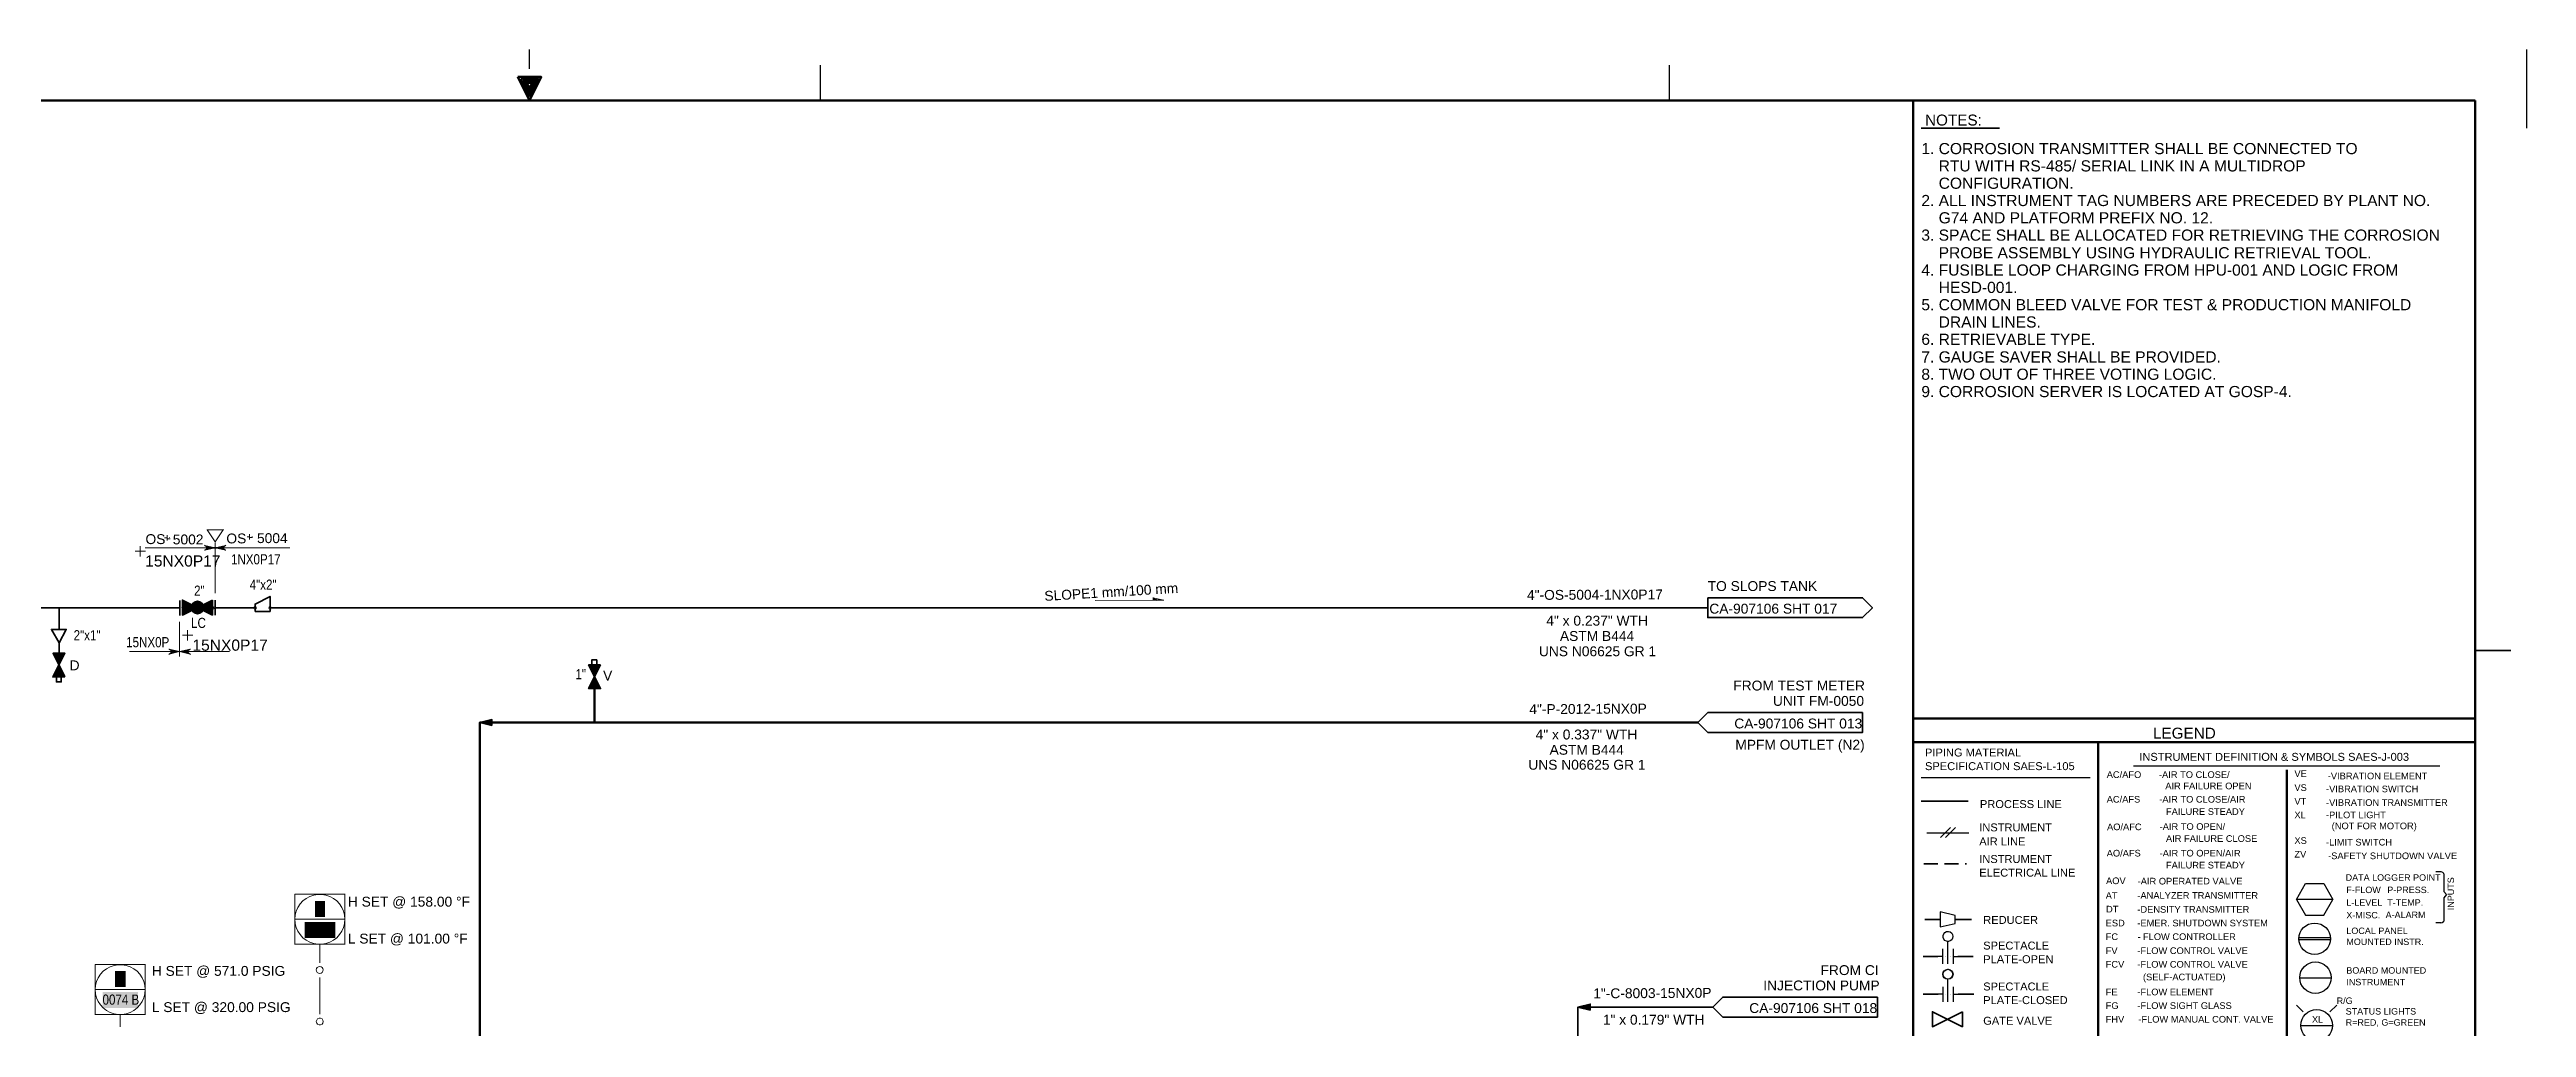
# Model space of a CAD drawing. Header units: millimetres. Extents: x 0 to 1016, y 0 to 711.
# Drawn here: x 386 to 1016, y 462 to 711 of the extents above; entities that cross this region are included whole.
import ezdxf

# ---------------------------------------------------------------- set-up
doc = ezdxf.new("R2010")
doc.units = ezdxf.units.MM
for name, color, linetype in [('PDF_Geometry', 7, 'Continuous'), ('PDF_Solid Fills', 7, 'Continuous'), ('PDF_Text', 7, 'Continuous')]:
    doc.layers.add(name, color=color, linetype=linetype)
doc.styles.add('PDF Arial Narrow', font='ARIALN.TTF')
doc.styles.add('PDF Helvetica', font='arial.ttf')

msp = doc.modelspace()

# ---------------------------------------------------------------- hatches: boundary and pattern name
at = {"layer": 'PDF_Solid Fills', "transparency": 33554559}
for points in [[(422.16, 568.45), (419.7, 567.26), (419.7, 571.07), (422.16, 569.8), (421.99, 569.38), (421.99, 568.87)], [(422.16, 568.45), (421.99, 568.87), (421.99, 569.38), (422.16, 569.8), (423.51, 569.13)], [(422.16, 569.8), (422.41, 570.23), (422.84, 570.57), (423.34, 570.73), (423.77, 570.73), (424.27, 570.57), (424.7, 570.23), (424.95, 569.8), (423.51, 569.13)], [(422.33, 569.72), (422.16, 569.38), (422.16, 568.87), (422.33, 568.53), (423, 568.87), (422.92, 569.13), (423, 569.38)], [(424.95, 568.45), (424.7, 568.03), (424.27, 567.69), (423.77, 567.52), (423.34, 567.52), (422.84, 567.69), (422.41, 568.03), (422.16, 568.45), (423.51, 569.13)], [(424.11, 569.38), (423.85, 569.63), (423.51, 569.72), (423.26, 569.63), (423, 569.38), (422.33, 569.72), (422.67, 570.14), (423.09, 570.4), (423.51, 570.48), (424.02, 570.4), (424.44, 570.14), (424.78, 569.72)], [(423, 568.87), (423.26, 568.62), (423.51, 568.53), (423.85, 568.62), (424.11, 568.87), (424.78, 568.53), (424.44, 568.11), (424.02, 567.86), (423.51, 567.77), (423.09, 567.86), (422.67, 568.11), (422.33, 568.53)], [(424.11, 569.38), (423.51, 569.13), (423, 569.38), (423.26, 569.63), (423.51, 569.72), (423.85, 569.63)], [(423.51, 569.13), (423, 568.87), (423.26, 568.62), (423.51, 568.53), (423.85, 568.62), (424.11, 568.87)], [(424.95, 569.8), (425.12, 569.38), (425.12, 568.87), (424.95, 568.45), (423.51, 569.13)], [(424.78, 568.53), (424.95, 568.87), (424.95, 569.38), (424.78, 569.72), (424.11, 569.38), (424.19, 569.13), (424.11, 568.87)], [(424.95, 568.45), (427.32, 567.26), (427.32, 571.07), (424.95, 569.8), (425.12, 569.38), (425.12, 568.87)]]:
    msp.add_hatch(color=256, dxfattribs=at).paths.add_polyline_path(points)
at = {"layer": 'PDF_Solid Fills', "true_color": 0xffffff, "transparency": 33554559}
msp.add_hatch(color=7, dxfattribs=at).paths.add_polyline_path([(424.95, 568.45), (424.7, 568.03), (424.27, 567.69), (423.77, 567.52), (423.34, 567.52), (422.84, 567.69), (422.41, 568.03), (422.16, 568.45), (423.51, 569.13)])

# ---------------------------------------------------------------- linework, layer by layer
at = {"layer": 'PDF_Geometry', "lineweight": 25}
for points in [[(508.01, 706.2), (508.01, 711.12)], [(582.01, 698.16), (582.01, 707.14)], [(798, 698.16), (798, 707.14)], [(1016.02, 711.12), (1016.02, 691.13)], [(862.01, 525.95), (905.02, 525.95)], [(916.03, 528.91), (994.01, 528.91)], [(863.45, 511.89), (874.2, 511.89)], [(866.92, 510.7), (869.46, 513.24)], [(868.19, 510.7), (870.73, 513.24)], [(957.52, 494.87), (959.8, 498.94), (964.46, 498.94), (966.75, 494.87), (957.52, 494.87), (959.8, 490.89), (964.46, 490.89), (966.75, 494.87)], [(992.99, 501.98), (994.35, 501.98)], [(994.26, 501.98), (994.69, 501.81), (994.94, 501.56), (995.03, 501.14), (995.03, 496.9), (995.7, 496.14), (995.03, 495.3), (995.03, 489.62), (994.94, 489.2), (994.6, 488.94), (994.26, 488.86)], [(866.84, 489.79), (866.84, 489.79)], [(870.65, 489.79), (870.65, 489.79)], [(958.19, 485.22), (966.07, 485.22)], [(959.3, 487.76), (959.3, 487.76)], [(962.09, 488.94), (962.09, 488.94)], [(964.97, 487.76), (964.97, 487.76)], [(994.26, 488.94), (992.99, 488.94)], [(867.51, 480.39), (866.24, 480.39)], [(866.24, 480.39), (866.24, 480.39)], [(867.51, 478.53), (867.51, 482.34)], [(868.11, 480.39), (868.11, 480.39)], [(868.19, 480.39), (868.19, 480.39)], [(868.78, 478.53), (868.78, 484.2)], [(869.46, 480.39), (869.46, 480.39)], [(869.55, 480.39), (869.55, 480.39)], [(870.14, 482.34), (870.14, 478.53)], [(870.14, 480.39), (871.41, 480.39)], [(871.41, 480.39), (871.41, 480.39)], [(958.11, 484.88), (958.11, 484.88)], [(966.07, 484.63), (958.19, 484.63)], [(959.3, 482.09), (959.3, 482.09)], [(962.09, 480.9), (962.09, 480.9)], [(964.97, 482.09), (964.97, 482.09)], [(966.07, 484.88), (966.07, 484.88)], [(867.6, 468.88), (867.6, 472.69)], [(868.78, 468.88), (868.78, 474.64)], [(870.14, 472.69), (870.14, 468.88)], [(958.28, 474.97), (966.32, 474.97)], [(867.6, 470.83), (866.33, 470.83)], [(866.33, 470.83), (866.33, 470.83)], [(868.19, 470.83), (868.19, 470.83)], [(868.19, 470.83), (868.19, 470.83)], [(869.46, 470.83), (869.46, 470.83)], [(869.55, 470.83), (869.55, 470.83)], [(870.14, 470.83), (871.41, 470.83)], [(871.41, 470.83), (871.41, 470.83)], [(957.52, 468.03), (959.21, 466.34)], [(962.6, 466.85), (962.6, 466.85)], [(965.98, 466.34), (967.76, 468.03)], [(958.62, 462.87), (966.58, 462.87)], [(958.62, 462.87), (958.62, 462.87)], [(966.58, 462.87), (966.58, 462.87)]]:
    msp.add_lwpolyline(points, dxfattribs=at)
at = {"layer": 'PDF_Geometry', "lineweight": 50}
for points in [[(505.05, 704.17), (510.98, 704.17), (508.01, 698.16)], [(506.32, 703.24), (509.7, 703.24), (508.01, 699.94)], [(507.08, 702.73), (509.03, 702.73), (508.01, 700.87)], [(507.33, 702.65), (508.69, 702.65), (508.01, 701.29)], [(1002.98, 698.16), (13.04, 698.16), (13.04, 13.19), (1002.98, 13.19)]]:
    msp.add_lwpolyline(points, close=True, dxfattribs=at)
at = {"layer": 'PDF_Geometry', "lineweight": 35}
for points in [[(505.81, 703.66), (510.3, 703.66), (508.01, 699.18)], [(506.74, 703.07), (509.28, 703.07), (508.01, 700.45)], [(419.87, 569.13), (419.7, 569.04), (419.62, 569.13), (419.7, 569.21)], [(427.32, 571.07), (419.7, 567.26), (419.7, 571.07), (427.32, 567.26)], [(427.66, 569.13), (427.58, 568.96), (427.41, 568.87), (427.15, 568.96), (427.15, 569.3), (427.41, 569.38), (427.58, 569.3)], [(427.49, 569.13), (427.41, 569.04), (427.24, 569.04), (427.24, 569.21), (427.41, 569.21)], [(427.49, 569.13), (427.41, 569.04), (427.24, 569.13), (427.41, 569.21)], [(427.49, 569.13), (427.32, 569.04), (427.24, 569.13), (427.32, 569.21)], [(438.41, 569.13), (438.33, 568.96), (438.16, 568.87), (437.99, 568.96), (437.91, 569.13), (437.99, 569.3), (438.16, 569.38), (438.33, 569.3)], [(438.16, 568.19), (441.97, 568.19), (441.97, 572), (438.16, 570.06)], [(442.22, 569.13), (442.14, 568.96), (441.97, 568.87), (441.8, 568.96), (441.72, 569.13), (441.8, 569.3), (441.97, 569.38), (442.14, 569.3)], [(807.74, 571.67), (847.11, 571.67), (849.65, 569.13), (847.11, 566.59), (807.74, 566.59)], [(388.29, 560.15), (386.34, 563.62), (390.15, 563.62)], [(389.81, 551.52), (386.68, 551.52), (389.81, 557.53), (386.77, 557.53)], [(526.05, 554.56), (523, 554.56), (526.05, 548.55), (523, 548.55)], [(525.11, 554.56), (523.84, 554.56), (523.84, 555.83), (525.11, 555.83)], [(387.61, 551.52), (388.88, 551.52), (388.88, 550.24), (387.61, 550.24)], [(847.11, 542.46), (807.74, 542.46), (805.2, 539.92), (807.74, 537.38), (847.11, 537.38)], [(498.44, 539.15), (498.44, 540.68), (495.31, 539.92)], [(777.85, 466.76), (777.85, 468.29), (774.72, 467.52)], [(850.92, 470.06), (811.55, 470.06), (809.01, 467.52), (811.55, 464.98), (850.92, 464.98)], [(872.51, 466.34), (872.51, 462.53), (864.89, 466.34), (864.89, 462.53)]]:
    msp.add_lwpolyline(points, close=True, dxfattribs=at)
at = {"layer": 'PDF_Geometry', "lineweight": 50}
for points in [[(859.98, 13.19), (859.98, 698.16)], [(859.98, 540.93), (1002.98, 540.93)], [(859.98, 534.92), (1002.98, 534.92)], [(907.05, 240.87), (907.05, 534.92)], [(955.06, 240.87), (955.06, 527.89)]]:
    msp.add_lwpolyline(points, dxfattribs=at)
at = {"layer": 'PDF_Geometry', "lineweight": 35}
for points in [[(862.01, 691.13), (881.99, 691.13)], [(426.14, 584.37), (428, 584.37), (429.86, 584.37)], [(375.93, 406.56), (372.8, 407.32), (372.8, 405.8), (375.93, 406.56), (375.93, 569.13), (388.29, 569.13)], [(419.02, 569.13), (417.75, 569.13), (388.29, 569.13), (388.29, 563.62)], [(388.29, 569.13), (388.29, 569.13)], [(417.75, 569.13), (417.75, 569.13)], [(419.02, 570.99), (419.02, 567.18)], [(419.7, 569.13), (419.7, 569.13)], [(419.7, 569.13), (419.7, 569.13)], [(419.7, 569.13), (419.7, 569.13)], [(427.32, 569.13), (427.32, 569.13)], [(428, 567.26), (428, 571.07)], [(428, 569.13), (429.27, 569.13), (438.16, 569.13)], [(429.27, 569.13), (429.27, 569.13)], [(438.16, 569.13), (438.16, 569.13)], [(441.97, 569.13), (441.97, 569.13)], [(441.97, 569.13), (807.74, 569.13)], [(388.29, 560.15), (388.29, 557.53)], [(524.52, 554.56), (524.52, 554.56)], [(388.29, 551.52), (388.29, 551.52)], [(524.52, 539.92), (524.52, 539.92)], [(874.03, 519.93), (862.01, 519.93)], [(862.69, 503.93), (866.24, 503.93)], [(867.94, 503.93), (871.49, 503.93)], [(873.19, 503.93), (873.53, 503.93)], [(862.94, 489.79), (866.84, 489.79)], [(870.65, 489.79), (874.8, 489.79)], [(862.52, 480.39), (866.24, 480.39)], [(868.19, 480.39), (868.19, 480.39)], [(869.46, 480.39), (869.46, 480.39)], [(871.32, 480.39), (875.3, 480.39)], [(809.01, 467.52), (774.72, 467.52), (774.72, 382.94), (770.23, 382.94), (764.13, 382.94)], [(862.52, 470.83), (866.33, 470.83)], [(868.19, 470.83), (868.19, 470.83)], [(869.55, 470.83), (869.55, 470.83)], [(871.41, 470.83), (875.39, 470.83)]]:
    msp.add_lwpolyline(points, dxfattribs=at)
at = {"layer": 'PDF_Geometry', "color": 7, "lineweight": 9, "true_color": 0xffffff}
for points in [[(415.13, 586.91), (415.89, 586.91)], [(415.81, 587.58), (415.81, 586.23)], [(416.4, 586.91), (416.4, 586.99)], [(436.13, 587.16), (436.81, 587.16)], [(436.72, 587.84), (436.72, 586.48)], [(437.31, 587.16), (437.48, 587.16)], [(407.68, 583.52), (410.3, 583.52)], [(408.95, 584.79), (408.95, 582.17)], [(419.7, 562.1), (422.33, 562.1)], [(420.97, 563.37), (420.97, 560.74)]]:
    msp.add_lwpolyline(points, dxfattribs=at)
at = {"layer": 'PDF_Geometry', "lineweight": 9}
for points in [[(430.03, 588.94), (425.88, 588.94)], [(425.97, 588.94), (428, 585.89), (428.08, 585.81)], [(428, 585.89), (430.03, 588.94), (430.12, 589.02)], [(410.22, 584.37), (428.08, 584.37), (428, 584.37), (425.38, 584.96)], [(426.14, 584.37), (425.38, 584.96), (425.29, 585.04)], [(428, 584.37), (425.38, 583.77), (425.29, 583.77)], [(425.38, 583.77), (426.14, 584.37), (426.22, 584.45)], [(447.05, 584.37), (427.92, 584.37), (428, 584.37), (430.62, 584.96)], [(428, 585.64), (428, 584.28)], [(428, 572.85), (428, 584.37), (430.62, 583.77), (430.71, 583.77)], [(430.62, 583.77), (429.86, 584.37), (429.78, 584.45)], [(429.86, 584.37), (430.62, 584.96), (430.71, 585.04)], [(651.86, 570.99), (669.31, 571.07), (669.39, 571.07)], [(669.31, 571.07), (666.68, 571.67), (666.6, 571.67)], [(666.68, 571.67), (667.44, 571.07), (667.53, 570.99)], [(418.94, 565.49), (418.94, 557.95), (421.65, 558.54), (421.73, 558.54)], [(406.24, 557.95), (419.02, 557.95), (418.94, 557.95), (416.32, 557.27)], [(418.94, 557.95), (416.32, 558.54), (416.23, 558.54)], [(417.16, 557.95), (416.32, 557.27), (416.23, 557.19)], [(416.32, 558.54), (417.16, 557.95), (417.25, 557.87)], [(431.64, 557.95), (418.86, 557.95), (418.94, 557.95), (421.65, 557.27)], [(418.94, 556.68), (418.94, 558.03)], [(421.65, 558.54), (420.8, 557.95), (420.72, 557.87)], [(420.8, 557.95), (421.65, 557.27), (421.73, 557.19)], [(448.24, 489.88), (461.02, 489.88), (460.94, 490.89), (460.68, 491.91), (460.26, 492.84), (459.67, 493.77), (458.99, 494.53), (458.14, 495.13), (457.21, 495.63), (456.19, 495.97), (455.18, 496.14), (454.16, 496.14), (453.15, 495.97), (452.13, 495.63), (451.2, 495.13), (450.35, 494.53), (449.67, 493.77), (449.08, 492.84), (448.66, 491.91), (448.4, 490.89), (448.32, 489.88), (448.32, 489.79)], [(448.32, 483.44), (448.32, 496.23), (461.11, 496.23)], [(461.02, 496.23), (461.02, 483.44)], [(448.32, 489.88), (448.4, 488.78), (448.66, 487.76), (449.08, 486.83), (449.67, 485.98), (450.35, 485.13), (451.2, 484.54), (452.13, 484.03), (453.15, 483.7), (454.16, 483.53), (455.18, 483.53), (456.19, 483.7), (457.21, 484.03), (458.14, 484.54), (458.99, 485.13), (459.67, 485.98), (460.26, 486.83), (460.68, 487.76), (460.94, 488.78), (461.02, 489.88), (461.02, 489.96)], [(448.32, 483.53), (461.11, 483.53)], [(397.43, 472.01), (410.22, 472.01), (410.13, 473.03), (409.88, 474.04), (409.46, 474.97), (408.86, 475.91), (408.19, 476.67), (407.34, 477.26), (406.41, 477.77), (405.39, 478.11), (404.38, 478.28), (403.36, 478.28), (402.35, 478.11), (401.33, 477.77), (400.4, 477.26), (399.55, 476.67), (398.87, 475.91), (398.28, 474.97), (397.86, 474.04), (397.6, 473.03), (397.52, 472.01), (397.52, 471.93)], [(397.52, 465.58), (397.52, 478.36), (410.3, 478.36)], [(410.22, 478.36), (410.22, 465.58)], [(397.52, 472.01), (397.6, 470.91), (397.86, 469.89), (398.28, 468.96), (398.87, 468.12), (399.55, 467.35), (400.4, 466.68), (401.33, 466.17), (402.35, 465.83), (403.36, 465.66), (404.38, 465.66), (405.39, 465.83), (406.41, 466.17), (407.34, 466.68), (408.19, 467.35), (408.86, 468.12), (409.46, 468.96), (409.88, 469.89), (410.13, 470.91), (410.22, 472.01), (410.22, 472.1)], [(397.52, 465.66), (410.3, 465.66)]]:
    msp.add_lwpolyline(points, dxfattribs=at)
at = {"layer": 'PDF_Geometry', "lineweight": 18}
for points in [[(666.68, 571.67), (666.68, 571.07)], [(666.68, 571.41), (667.1, 571.07)], [(667.19, 571.33), (668.71, 571.16)], [(454.67, 478.78), (454.67, 483.53)], [(454.67, 465.75), (454.67, 470.4), (454.67, 475.06)], [(454.67, 470.4), (454.67, 470.4)], [(403.87, 462.53), (403.87, 465.66)]]:
    msp.add_lwpolyline(points, dxfattribs=at)
at = {"layer": 'PDF_Geometry', "lineweight": 25}
for points in [[(1002.98, 558.2), (1012.04, 558.2)], [(866.84, 491.74), (866.84, 487.93), (870.65, 488.78), (870.65, 490.81)], [(870.05, 485.47), (869.97, 485.05), (869.8, 484.63), (869.38, 484.37), (868.95, 484.2), (868.45, 484.29), (868.02, 484.46), (867.77, 484.8), (867.6, 485.22), (867.6, 485.73), (867.77, 486.15), (868.02, 486.49), (868.45, 486.74), (868.95, 486.74), (869.38, 486.66), (869.8, 486.32), (869.97, 485.98)]]:
    msp.add_lwpolyline(points, close=True, dxfattribs=at)
at = {"layer": 'PDF_Geometry', "lineweight": 70}
for points in [[(524.52, 548.55), (524.52, 539.92), (805.2, 539.92)], [(495.31, 375.49), (495.31, 539.92), (524.52, 539.92)]]:
    msp.add_lwpolyline(points, dxfattribs=at)
at = {"layer": 'PDF_Geometry', "lineweight": 18}
msp.add_lwpolyline([(455.52, 463.88), (455.43, 463.46), (455.26, 463.21), (454.84, 463.04), (454.5, 463.04), (454.08, 463.21), (453.91, 463.46), (453.74, 463.88), (453.91, 464.22), (454.08, 464.56), (454.5, 464.73), (454.84, 464.73), (455.26, 464.56), (455.43, 464.22)], close=True, dxfattribs=at)
at = {"layer": 'PDF_Geometry', "lineweight": 35}
msp.add_circle((423.53, 569.18), 1.59, dxfattribs=at)
at = {"layer": 'PDF_Geometry', "lineweight": 25}
for centre, radius in [((962.14, 484.9), 4.01), ((962.34, 475.01), 3.99), ((868.8, 475.88), 1.26), ((868.88, 475.88), 1.26), ((868.88, 475.88), 1.26), ((868.88, 475.88), 1.26), ((868.88, 475.88), 1.26), ((962.65, 462.87), 4.01)]:
    msp.add_circle(centre, radius, dxfattribs=at)
at = {"layer": 'PDF_Geometry', "lineweight": 18}
msp.add_circle((454.62, 476.98), 0.894, dxfattribs=at)
at = {"layer": 'PDF_Solid Fills', "lineweight": 9, "transparency": 33554559}
for points in [[(425.38, 584.96), (428, 584.37), (426.14, 584.37), (425.38, 583.77)], [(430.62, 584.96), (428, 584.37), (429.86, 584.37), (430.62, 583.77)], [(418.94, 557.95), (416.32, 558.54), (416.32, 557.27), (417.16, 557.95)], [(418.94, 557.95), (421.65, 558.54), (421.65, 557.27), (420.8, 557.95)]]:
    msp.add_solid(points, dxfattribs=at)
at = {"layer": 'PDF_Solid Fills', "color": 7, "lineweight": 35, "true_color": 0xffffff, "transparency": 33554559}
msp.add_solid([(423.51, 569.13), (423, 568.87), (423, 569.38), (422.92, 569.13)], dxfattribs=at)
at = {"layer": 'PDF_Solid Fills', "lineweight": 35, "transparency": 33554559}
for points in [[(423.51, 569.13), (423, 568.87), (423, 569.38), (422.92, 569.13)], [(424.11, 569.38), (423.51, 569.13), (424.19, 569.13), (424.11, 568.87)], [(388.29, 554.48), (386.77, 557.53), (389.81, 557.53)], [(524.52, 551.52), (526.05, 554.56), (523, 554.56)], [(388.29, 554.48), (389.81, 551.52), (386.68, 551.52)], [(524.52, 551.52), (523, 548.55), (526.05, 548.55)], [(495.31, 539.92), (498.44, 539.15), (498.44, 540.68)], [(774.72, 467.52), (777.85, 466.76), (777.85, 468.29)]]:
    msp.add_solid(points, dxfattribs=at)
at = {"layer": 'PDF_Solid Fills', "color": 7, "lineweight": 9, "true_color": 0xffffff, "transparency": 33554559}
for points in [[(453.4, 494.53), (453.4, 490.47), (455.94, 494.53), (455.94, 490.47)], [(450.78, 489.2), (450.78, 485.13), (458.57, 489.2), (458.57, 485.13)], [(402.51, 476.67), (402.51, 472.6), (405.22, 476.67), (405.22, 472.6)], [(399.38, 471.33), (399.38, 467.27), (408.36, 471.33), (408.36, 467.27)]]:
    msp.add_solid(points, dxfattribs=at)

# ---------------------------------------------------------------- texts
at = {"layer": 'PDF_Text', "attachment_point": 4}
for s, insert, char_height, style in [('NOTES:', (863.01, 693.16), 2.783, 'PDF Helvetica'), ('1. CORROSION TRANSMITTER SHALL BE CONNECTED TO', (862.08, 685.9), 2.8373, 'PDF Helvetica'), ('    RTU WITH RS-485/ SERIAL LINK IN A MULTIDROP', (862.08, 681.5), 2.8373, 'PDF Helvetica'), ('    CONFIGURATION.', (862.08, 677.09), 2.8373, 'PDF Helvetica'), ('2. ALL INSTRUMENT TAG NUMBERS ARE PRECEDED BY PLANT NO.', (862.08, 672.69), 2.8373, 'PDF Helvetica'), ('    G74 AND PLATFORM PREFIX NO. 12.', (862.08, 668.29), 2.8373, 'PDF Helvetica'), ('3. SPACE SHALL BE ALLOCATED FOR RETRIEVING THE CORROSION', (862.08, 663.89), 2.8373, 'PDF Helvetica'), ('4. FUSIBLE LOOP CHARGING FROM HPU-001 AND LOGIC FROM', (862.08, 655), 2.8373, 'PDF Helvetica'), ('    PROBE ASSEMBLY USING HYDRAULIC RETRIEVAL TOOL.', (862.08, 659.4), 2.8373, 'PDF Helvetica'), ('    HESD-001.', (862.08, 650.59), 2.8373, 'PDF Helvetica'), ('5. COMMON BLEED VALVE FOR TEST & PRODUCTION MANIFOLD', (862.08, 646.19), 2.8373, 'PDF Helvetica'), ('    DRAIN LINES.', (862.08, 641.79), 2.8373, 'PDF Helvetica'), ('6. RETRIEVABLE TYPE.', (862.08, 637.39), 2.8373, 'PDF Helvetica'), ('7. GAUGE SAVER SHALL BE PROVIDED.', (862.08, 632.9), 2.8373, 'PDF Helvetica'), ('8. TWO OUT OF THREE VOTING LOGIC.', (862.08, 628.5), 2.8373, 'PDF Helvetica'), ('9. CORROSION SERVER IS LOCATED AT GOSP-4.', (862.08, 624.09), 2.8373, 'PDF Helvetica'), ('OS', (410.29, 586.55), 2.51, 'PDF Helvetica'), ('-', (415.8, 586.92), 2.57, 'PDF Arial Narrow'), ('5002', (417.24, 586.47), 2.51, 'PDF Helvetica'), ('OS', (430.87, 586.72), 2.51, 'PDF Helvetica'), ('-', (436.71, 587.26), 2.57, 'PDF Arial Narrow'), ('5004', (438.66, 586.8), 2.51, 'PDF Helvetica'), ('15NX0P17', (410.21, 581), 2.837, 'PDF Helvetica'), ('1NX0P17', (432.05, 581.42), 2.569, 'PDF Arial Narrow'), ('2"', (422.66, 573.46), 2.569, 'PDF Arial Narrow'), ('4"x2"', (436.8, 574.99), 2.569, 'PDF Arial Narrow'), ('TO SLOPS TANK', (807.72, 574.61), 2.5098, 'PDF Helvetica'), ('CA-907106 SHT 017', (808.14, 568.86), 2.5098, 'PDF Helvetica'), ('2"x1"', (392.01, 562.12), 2.569, 'PDF Arial Narrow'), ('15NX0P', (405.38, 560.34), 2.569, 'PDF Arial Narrow'), ('LC', (421.89, 565.25), 2.569, 'PDF Arial Narrow'), ('15NX0P17', (422.23, 559.58), 2.837, 'PDF Helvetica'), ('4" x 0.237" WTH', (766.66, 565.81), 2.5098, 'PDF Helvetica'), ('ASTM B444', (770.13, 561.91), 2.51, 'PDF Helvetica'), ('D', (390.99, 554.46), 2.51, 'PDF Helvetica'), ('UNS N06625 GR 1', (764.79, 558.02), 2.5098, 'PDF Helvetica'), ('1"', (519.68, 552.21), 2.569, 'PDF Arial Narrow'), ('V', (526.71, 551.84), 2.51, 'PDF Helvetica'), ('FROM TEST METER', (814.24, 549.3), 2.5098, 'PDF Helvetica'), ('UNIT FM-0050', (824.32, 545.4), 2.5098, 'PDF Helvetica'), ('4" x 0.337" WTH', (763.95, 536.85), 2.5098, 'PDF Helvetica'), ('CA-907106 SHT 013', (814.49, 539.65), 2.5098, 'PDF Helvetica'), ('MPFM OUTLET (N2)', (814.75, 533.89), 2.5098, 'PDF Helvetica'), ('LEGEND', (921, 537.2), 2.783, 'PDF Helvetica'), ('UNS N06625 GR 1', (762.09, 529.15), 2.5098, 'PDF Helvetica'), ('ASTM B444', (767.5, 532.96), 2.51, 'PDF Helvetica'), ('SPECIFICATION SAES-L-105', (863.01, 528.8), 2.0188, 'PDF Helvetica'), ('PIPING MATERIAL', (863.01, 532.27), 2.0188, 'PDF Helvetica'), ('INSTRUMENT DEFINITION & SYMBOLS SAES-J-003', (917.53, 531.17), 2.0188, 'PDF Helvetica'), ('AC/AFO', (909.24, 526.65), 1.691, 'PDF Helvetica'), ('-AIR TO CLOSE/', (922.53, 526.65), 1.6914, 'PDF Helvetica'), ('AIR FAILURE OPEN', (924.14, 523.77), 1.6914, 'PDF Helvetica'), ('VE', (956.99, 526.9), 1.691, 'PDF Helvetica'), ('VS', (956.99, 523.35), 1.691, 'PDF Helvetica'), ('-VIBRATION SWITCH', (965.03, 523.01), 1.6914, 'PDF Helvetica'), ('   -VIBRATION ELEMENT', (963.51, 526.31), 1.6914, 'PDF Helvetica'), ('PROCESS LINE', (876.98, 519.15), 2.0188, 'PDF Helvetica'), ('AC/AFS', (909.24, 520.38), 1.691, 'PDF Helvetica'), ('-AIR TO CLOSE/AIR', (922.61, 520.38), 1.6914, 'PDF Helvetica'), ('FAILURE STEADY', (924.31, 517.25), 1.6914, 'PDF Helvetica'), ('VT', (956.99, 519.87), 1.691, 'PDF Helvetica'), ('XL', (956.99, 516.4), 1.691, 'PDF Helvetica'), ('-VIBRATION TRANSMITTER', (965.03, 519.54), 1.6914, 'PDF Helvetica'), ('-PILOT LIGHT', (965.03, 516.4), 1.6914, 'PDF Helvetica'), ('AIR LINE', (876.81, 509.66), 2.019, 'PDF Helvetica'), ('INSTRUMENT', (876.81, 513.22), 2.019, 'PDF Helvetica'), ('AO/AFC', (909.32, 513.36), 1.691, 'PDF Helvetica'), ('-AIR TO OPEN/', (922.7, 513.44), 1.6914, 'PDF Helvetica'), ('AIR FAILURE CLOSE', (924.31, 510.39), 1.6914, 'PDF Helvetica'), ('XS', (956.99, 509.88), 1.691, 'PDF Helvetica'), ('(NOT FOR MOTOR)', (966.47, 513.36), 1.6914, 'PDF Helvetica'), ('INSTRUMENT', (876.81, 505.18), 2.019, 'PDF Helvetica'), ('AO/AFS', (909.24, 506.67), 1.691, 'PDF Helvetica'), ('-AIR TO OPEN/AIR', (922.7, 506.67), 1.6914, 'PDF Helvetica'), ('FAILURE STEADY', (924.31, 503.62), 1.6914, 'PDF Helvetica'), ('ZV', (956.99, 506.41), 1.691, 'PDF Helvetica'), ('-LIMIT SWITCH', (965.03, 509.46), 1.6914, 'PDF Helvetica'), ('   -SAFETY SHUTDOWN VALVE', (963.59, 505.99), 1.6914, 'PDF Helvetica'), ('ELECTRICAL LINE', (876.81, 501.71), 2.0188, 'PDF Helvetica'), ('AOV', (909.07, 499.64), 1.691, 'PDF Helvetica'), ('-AIR OPERATED VALVE', (917.11, 499.55), 1.6914, 'PDF Helvetica'), ('DATA LOGGER POINT', (970.03, 500.47), 1.6369, 'PDF Helvetica'), ('F-FLOW', (970.2, 497.33), 1.637, 'PDF Helvetica'), ('P-PRESS.', (980.61, 497.33), 1.637, 'PDF Helvetica'), ('TI', (453.39, 492.52), 2.569, 'PDF Arial Narrow'), ('H SET @ 158.00 °F', (461.77, 494.09), 2.5098, 'PDF Helvetica'), ('AT', (908.98, 495.91), 1.691, 'PDF Helvetica'), ('DT', (909.07, 492.44), 1.691, 'PDF Helvetica'), ('-ANALYZER TRANSMITTER', (917.03, 495.91), 1.6914, 'PDF Helvetica'), ('-DENSITY TRANSMITTER', (917.03, 492.36), 1.6914, 'PDF Helvetica'), ('X-MISC.', (970.2, 490.9), 1.637, 'PDF Helvetica'), ('L-LEVEL', (970.2, 494.12), 1.637, 'PDF Helvetica'), ('A-ALARM', (980.19, 490.98), 1.637, 'PDF Helvetica'), ('T-TEMP.', (980.61, 494.12), 1.637, 'PDF Helvetica'), ('0074', (451.53, 487.27), 2.569, 'PDF Arial Narrow'), ('L SET @ 101.00 °F', (461.77, 484.7), 2.5098, 'PDF Helvetica'), ('REDUCER', (877.82, 489.68), 2.019, 'PDF Helvetica'), ('ESD', (908.98, 488.89), 1.691, 'PDF Helvetica'), ('FC', (908.98, 485.42), 1.691, 'PDF Helvetica'), ('-EMER. SHUTDOWN SYSTEM', (917.03, 488.89), 1.6914, 'PDF Helvetica'), ('-', (917.11, 485.42), 1.69, 'PDF Helvetica'), ('FLOW CONTROLLER', (918.46, 485.42), 1.6914, 'PDF Helvetica'), ('LOCAL PANEL', (970.2, 486.92), 1.6369, 'PDF Helvetica'), ('SPECTACLE', (877.82, 483.16), 2.019, 'PDF Helvetica'), ('PLATE-OPEN', (877.82, 479.69), 2.019, 'PDF Helvetica'), ('FV', (908.98, 481.86), 1.691, 'PDF Helvetica'), ('FCV', (908.98, 478.39), 1.691, 'PDF Helvetica'), ('-FLOW CONTROL VALVE', (917.03, 481.86), 1.6914, 'PDF Helvetica'), ('-FLOW CONTROL VALVE', (917.03, 478.39), 1.6914, 'PDF Helvetica'), ('MOUNTED INSTR.', (970.2, 484.13), 1.6369, 'PDF Helvetica'), ('PI', (402.51, 474.66), 2.569, 'PDF Arial Narrow'), ('H SET @ 571.0 PSIG', (411.9, 476.48), 2.5098, 'PDF Helvetica'), ('INJECTION PUMP', (821.86, 473.01), 2.5098, 'PDF Helvetica'), ('FROM CI', (836.42, 476.91), 2.51, 'PDF Helvetica'), ('SPECTACLE', (877.82, 472.75), 2.019, 'PDF Helvetica'), ('(SELF-ACTUATED)', (918.46, 474.92), 1.6914, 'PDF Helvetica'), ('BOARD MOUNTED', (970.2, 476.84), 1.6369, 'PDF Helvetica'), ('INSTRUMENT', (970.2, 473.88), 1.637, 'PDF Helvetica'), ('0074 B', (399.37, 469.41), 2.569, 'PDF Arial Narrow'), ('L SET @ 320.00 PSIG', (411.9, 467.26), 2.5098, 'PDF Helvetica'), ('CA-907106 SHT 018', (818.3, 467.26), 2.5098, 'PDF Helvetica'), ('PLATE-CLOSED', (877.82, 469.28), 2.0188, 'PDF Helvetica'), ('FE', (908.98, 471.36), 1.691, 'PDF Helvetica'), ('FG', (908.98, 467.89), 1.691, 'PDF Helvetica'), ('-FLOW ELEMENT', (917.03, 471.36), 1.6914, 'PDF Helvetica'), ('-FLOW SIGHT GLASS', (917.03, 467.89), 1.6914, 'PDF Helvetica'), ('R/G', (967.74, 469.14), 1.637, 'PDF Helvetica'), ('STATUS LIGHTS', (970.03, 466.43), 1.6369, 'PDF Helvetica'), ('1" x 0.179" WTH', (781.05, 464.29), 2.5098, 'PDF Helvetica'), ('GATE VALVE', (877.82, 464.03), 2.019, 'PDF Helvetica'), ('FHV', (908.98, 464.42), 1.691, 'PDF Helvetica'), ('-FLOW MANUAL CONT. VALVE', (917.28, 464.42), 1.6914, 'PDF Helvetica'), ('XL', (961.48, 464.4), 1.637, 'PDF Helvetica'), ('R=RED, G=GREEN', (970.03, 463.47), 1.6369, 'PDF Helvetica')]:
    msp.add_mtext(s, dxfattribs=dict(at, insert=insert, char_height=char_height, style=style))
at = {"layer": 'PDF_Text', "attachment_point": 4, "style": 'PDF Helvetica'}
for s, insert, char_height, rotation in [('SLOPE1 mm/100 mm', (638.98, 572.07), 2.5098, 3.49759), ('4"-OS-5004-1NX0P17', (761.75, 572.34), 2.5098, 0.24553), ('4"-P-2012-15NX0P', (762.34, 543.3), 2.5098, 0.28233), ('INPUTS', (996.78, 492.17), 1.637, 89.98236), ('1"-C-8003-15NX0P', (778.6, 470.99), 2.5098, 0.28154)]:
    msp.add_mtext(s, dxfattribs=dict(at, insert=insert, char_height=char_height, rotation=rotation))

doc.saveas('drawing.dxf')
